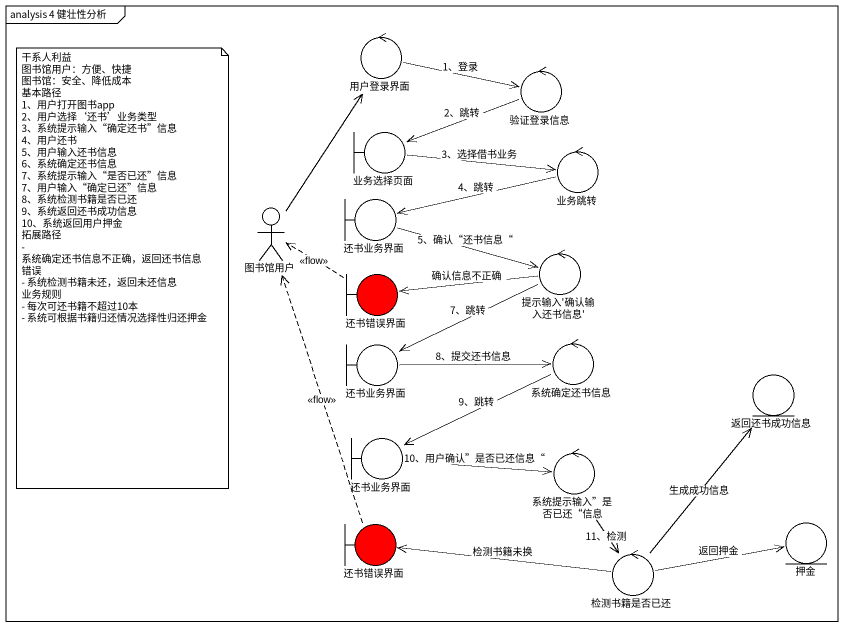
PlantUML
@startuml
mainframe analysis 4 健壮性分析
control 用户登录界面
control 验证登录信息
boundary 业务选择页面
control 业务跳转
boundary 还书业务界面
actor 图书馆用户
boundary 还书错误界面 #FF0000
control "提示输入'确认输入还书信息'" as 提示输入_确认输入还书信息
boundary "还书业务界面" as 还书业务界面_2
control 系统确定还书信息
entity 返回还书成功信息
boundary "还书业务界面" as 还书业务界面_3
control "系统提示输入”是否已还“信息" as 系统提示输入_是否已还_信息
boundary "还书错误界面" as 还书错误界面_2 #FF0000
entity 押金
control 检测书籍是否已还
用户登录界面 -right-> 验证登录信息 : 1、登录
验证登录信息 -left-> 业务选择页面 : 2、跳转
业务选择页面 -right-> 业务跳转 : 3、选择借书业务
业务跳转 -left-> 还书业务界面 : 4、跳转
还书业务界面 -right-> 提示输入_确认输入还书信息 : 5、确认“还书信息“
图书馆用户 -up-> 用户登录界面
还书错误界面 .left.> 图书馆用户 : <<flow>>
提示输入_确认输入还书信息 -left-> 还书错误界面 : 确认信息不正确
提示输入_确认输入还书信息 -left-> 还书业务界面_2 : 7、跳转
还书业务界面_2 -right-> 系统确定还书信息 : 8、提交还书信息
系统确定还书信息 -left-> 还书业务界面_3 : 9、跳转
还书业务界面_3 -right-> 系统提示输入_是否已还_信息 : 10、用户确认”是否已还信息“
系统提示输入_是否已还_信息 --> 检测书籍是否已还 : 11、检测
还书错误界面_2 .up.> 图书馆用户 : <<flow>>
检测书籍是否已还 -up-> 返回还书成功信息 : 生成成功信息
检测书籍是否已还 -left-> 还书错误界面_2 : 检测书籍未换
检测书籍是否已还 -right-> 押金 : 返回押金
note as N1
  干系人利益
  图书馆用户：方便、快捷
  图书馆：安全、降低成本
  基本路径
  1、用户打开图书app
  2、用户选择‘还书’业务类型
  3、系统提示输入“确定还书”信息
  4、用户还书
  5、用户输入还书信息
  6、系统确定还书信息
  7、系统提示输入“是否已还”信息
  7、用户输入“确定已还”信息
  8、系统检测书籍是否已还
  9、系统返回还书成功信息
  10、系统返回用户押金
  拓展路径
  - 系统确定还书信息不正确，返回还书信息错误
  - 系统检测书籍未还，返回未还信息
  业务规则
  - 每次可还书籍不超过10本
  - 系统可根据书籍归还情况选择性归还押金
end note
@enduml
